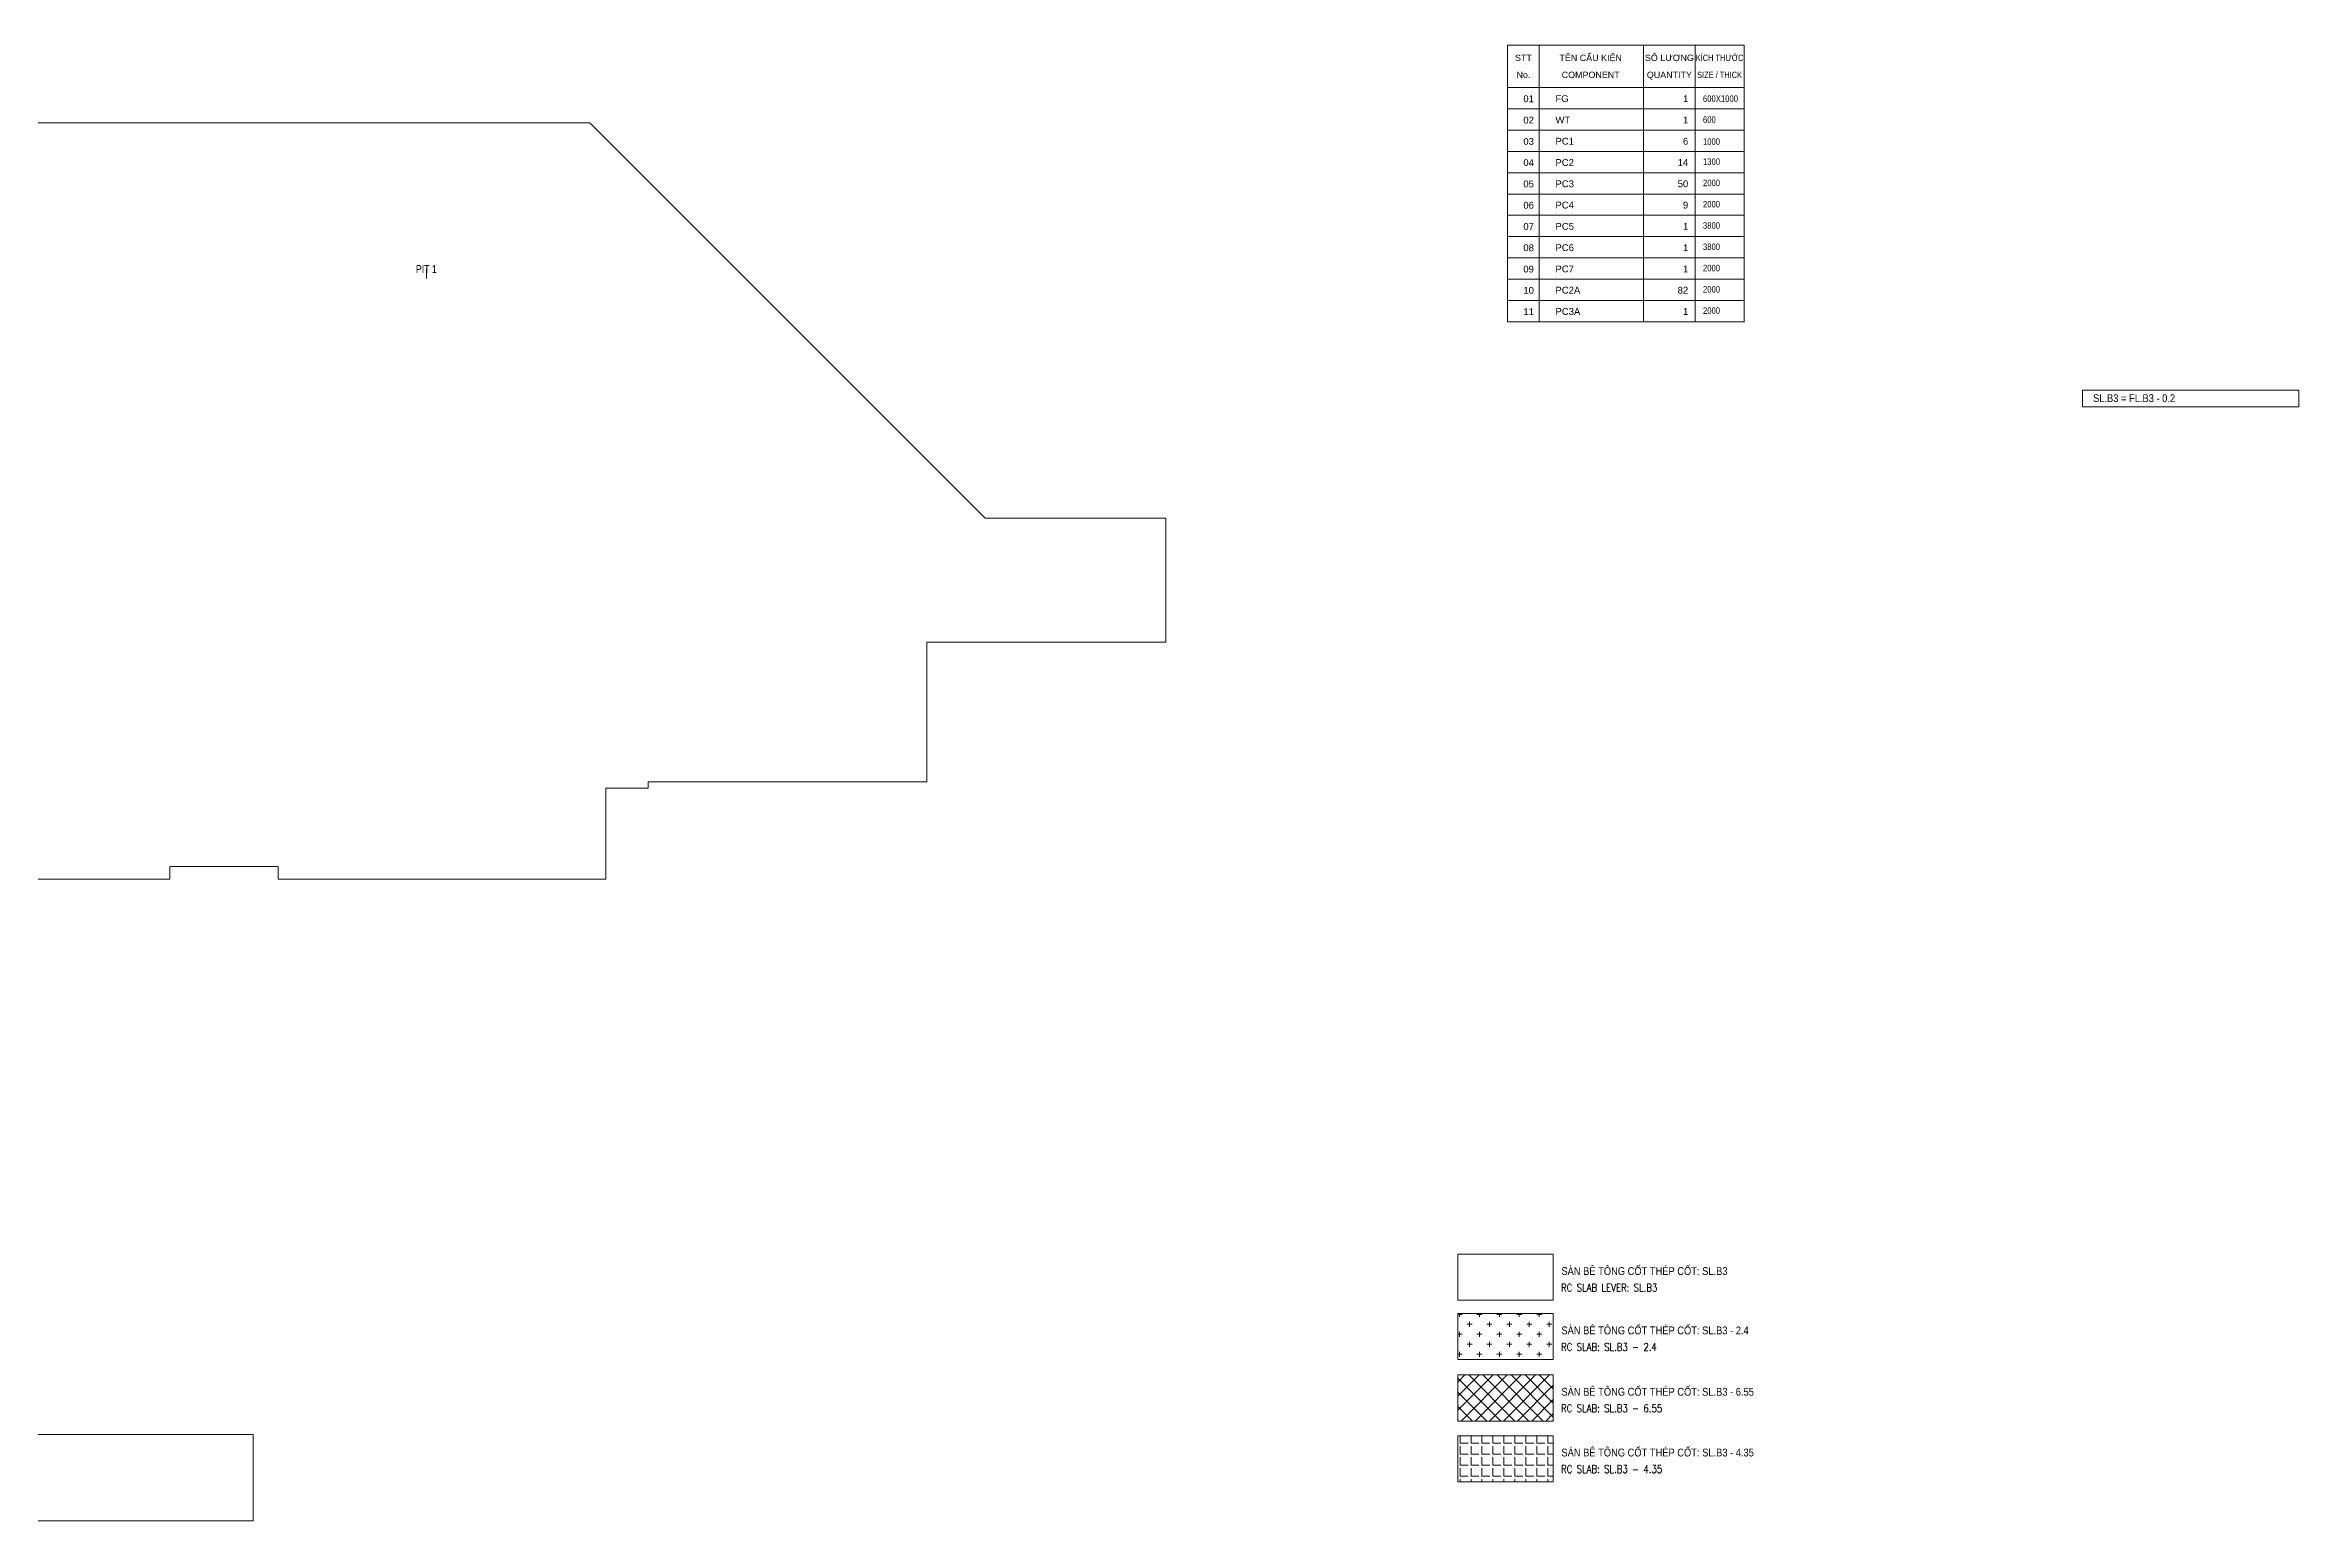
# Model space of a CAD drawing. Header units: millimetres. Extents: x -259680 to 286077, y -1281 to 94455.
# Drawn here: x 142398 to 286077, y 400 to 94455 of the extents above; entities that cross this region are included whole.
import ezdxf
from ezdxf.enums import TextEntityAlignment as Align

# ---------------------------------------------------------------- set-up
doc = ezdxf.new("R2010")
doc.units = ezdxf.units.MM
doc.layers.get('0').update_dxf_attribs({"lineweight": 20})
doc.layers.get('Defpoints').update_dxf_attribs({"color": 151, "lineweight": 9})
for name, color, linetype, lineweight in [('00-TT.Text', 4, 'Continuous', 13), ('NDC_S_ANNO', 7, 'Continuous', 20), ('NDC_S_DIM', 1, 'Continuous', 15), ('NDC_S_ENG TEXT', 2, 'Continuous', 20), ('NDC_S_THIN LINE', 8, 'Continuous', 9), ('NDC_S_VN TEXT', 7, 'Continuous', 20)]:
    doc.layers.add(name, color=color, linetype=linetype, lineweight=lineweight)
doc.styles.add('00. TT-Arial-B', font='arial.ttf', dxfattribs={"width": 0.85})
doc.styles.add('ARIAL', font='arial.ttf', dxfattribs={"width": 0.8})
doc.styles.add('NDC_ARIAL', font='arial.ttf', dxfattribs={"width": 0.85})
doc.styles.add('NDC_DIM', font='', dxfattribs={"width": 0.75})
doc.styles.add('NDC_EN TXT', font='romans.shx', dxfattribs={"width": 0.8})
doc.styles.get('NDC_DIM').set_extended_font_data('Dotum')
doc.dimstyles.new('NDC_dim_iso', dxfattribs={"dimtxt": 2.2, "dimasz": 1, "dimexe": 1.5, "dimexo": 2.5, "dimgap": 1, "dimtad": 1, "dimdec": 0, "dimzin": 0, "dimdsep": 46, "dimtxsty": 'NDC_DIM', "dimblk": 'DIMMARK', "dimcen": 0.09, "dimdle": 1.2, "dimclrd": 1, "dimclre": 1, "dimclrt": 3, "dimadec": 0, "dimazin": 0, "dimtfac": 1, "dimtdec": 0, "dimtix": 1, "dimtofl": 0, "dimtmove": 0, "dimatfit": 3, "dimfxl": 6, "dimfxlon": 1, "dimtolj": 1, "dimtzin": 0, "dimarcsym": 0})

# ---------------------------------------------------------------- blocks, each defined once
blk = doc.blocks.new('TKCK_DM1')
at = {"color": 2}
for p, q in [((0, -20), (0, 0)), ((0, 0), (111.3, 0)), ((111.3, -20), (111.3, 0))]:
    blk.add_line(p, q, dxfattribs=at)
at = {"color": 104}
for p, q in [((14.9, -20), (14.9, 0)), ((64, -20), (64, 0)), ((88.2, -20), (88.2, 0))]:
    blk.add_line(p, q, dxfattribs=at)
at = {"color": 8}
blk.add_line((0, -20), (111.3, -20), dxfattribs=at)
at = {"layer": '00-TT.Text', "style": '00. TT-Arial-B'}
for s, p in [('STT', (7.5, -6)), ('TÊN CẤU KIỆN', (39.1, -6)), ('SỐ LƯỢNG', (76.1, -6)), ('No.', (7.5, -14)), ('COMPONENT', (39.1, -14)), ('QUANTITY', (76.1, -14))]:
    blk.add_text(s, height=3, dxfattribs=at).set_placement(p, align=Align.MIDDLE_CENTER)
at = {"layer": '00-TT.Text', "style": '00. TT-Arial-B', "width": 0.8}
for s, p in [('KÍCH THƯỚC', (99.7, -6)), ('SIZE / THICK', (99.7, -14))]:
    blk.add_text(s, height=3, dxfattribs=at).set_placement(p, align=Align.MIDDLE_CENTER)
blk = doc.blocks.new('TKCK_B1')
at = {"color": 2}
for p, q in [((0, -10), (0, 0)), ((111.3, -10), (111.3, 0))]:
    blk.add_line(p, q, dxfattribs=at)
at = {"color": 104}
for p, q in [((14.9, -10), (14.9, 0)), ((64, -10), (64, 0)), ((64, -10), (64, 0)), ((88.2, -10), (88.2, 0)), ((88.2, -10), (88.2, 0))]:
    blk.add_line(p, q, dxfattribs=at)
at = {"color": 8}
blk.add_line((0, -10), (111.3, -10), dxfattribs=at)
at = {"layer": '00-TT.Text', "color": 3, "style": '00. TT-Arial-B'}
for tag, p in [('STT', (12.4, -5.2)), ('SL1', (85, -5.2))]:
    blk.add_attdef(tag, text='', height=3.2, dxfattribs=at).set_placement(p, align=Align.MIDDLE_RIGHT)
for tag, p in [('TENCK', (22.5, -5.2)), ('GHICHU', (91.4, -4.9))]:
    blk.add_attdef(tag, text='', height=3.2, dxfattribs=at).set_placement(p, align=Align.MIDDLE_LEFT)
blk = doc.blocks.new('DIMMARK')
at = {"layer": 'NDC_S_DIM', "color": 1}
blk.add_line((-1.5, 0), (1, 0), dxfattribs=at)
at = {"layer": 'NDC_S_DIM', "color": 2, "const_width": 0.1}
blk.add_lwpolyline([(-0.42, -0.42), (0.42, 0.42)], dxfattribs=at)
blk = doc.blocks.new('*U221')
at = {"layer": 'NDC_S_ANNO', "ltscale": 0.8, "style": 'ARIAL', "width": 0.8, "flags": 1}
blk.add_attdef('CHU_THICH', text='', height=2.5, dxfattribs=at).set_placement((0, 0), align=Align.MIDDLE_CENTER)
at = {"layer": 'NDC_S_ANNO', "ltscale": 0.8, "style": 'ARIAL', "width": 0.8}
blk.add_attdef('TEN', text='', height=2.5, dxfattribs=at).set_placement((0, 3), align=Align.MIDDLE_CENTER)
at = {"layer": 'Defpoints'}
blk.add_leader([(0, 0), (0, 3)], dimstyle='NDC_dim_iso', override={"dimgap": 0.625, "dimtad": 0}, dxfattribs=at)

msp = doc.modelspace()

# ---------------------------------------------------------------- hatches: boundary and pattern name
at = {"layer": 'NDC_S_THIN LINE', "ltscale": 100}
h = msp.add_hatch(dxfattribs=at)
h.set_pattern_fill('CROSS', color=251, scale=100)
h.set_pattern_definition([(0, (-233045.5, -6120.6), (635, 635), [317.5, -952.5]), (90, (-232886.75, -6279.3), (-635, 635), [317.5, -952.5])])
h.paths.add_polyline_path([(238542.1, 13610.6), (232466.4, 13610.6), (232466.4, 10678.4), (238542.1, 10678.4)])
h = msp.add_hatch(dxfattribs=at)
h.set_pattern_fill('ANSI37', color=251, scale=200)
h.set_pattern_definition([(45, (0, 2190), (-449.0128, 449.0128), []), (135, (0, 2190), (-449.0128, -449.0128), [])])
h.paths.add_polyline_path([(238542.1, 9699.4), (232466.4, 9699.4), (232466.4, 6767.2), (238542.1, 6767.2)])
h = msp.add_hatch(dxfattribs=at)
h.set_pattern_fill('ANGLE', color=251, scale=100)
h.set_pattern_definition([(0, (0, 3260), (0, 698.5), [508, -190.5]), (90, (0, 3260), (-698.5, 4e-14), [508, -190.5])])
h.paths.add_polyline_path([(238542.1, 5828.2), (232466.4, 5828.2), (232466.4, 2896), (238542.1, 2896)])

# ---------------------------------------------------------------- linework, layer by layer
at = {"ltscale": 100}
for points in [[(87900, 89500), (177131.7, 89500), (202332.5, 64300), (213850, 64300), (213850, 56936.9), (213850, 56612.8), (213850, 56400), (198600.9, 56400), (198600.9, 47500), (180850, 47500), (180850, 47100), (178150, 47100), (178150, 41299.8), (157250, 41299.8), (157250, 42100), (150350, 42100), (150350, 41299.8), (130900, 41299.8)], [(130900, 5899.5), (155662.3, 5899.5), (155657.4, 4454.5), (155657.4, 4454.5), (155662.3, 400), (400, 400)]]:
    msp.add_lwpolyline(points, dxfattribs=at)
at = {"layer": 'Defpoints', "ltscale": 100}
msp.add_lwpolyline([(272277.1, 72464), (286077.1, 72464), (286077.1, 71404), (272277.1, 71404)], close=True, dxfattribs=at)
at = {"layer": 'NDC_S_ENG TEXT', "ltscale": 100}
msp.add_line((235624.7, 76824.8), (250724.7, 76824.8), dxfattribs=at)
at = {"layer": 'NDC_S_THIN LINE', "ltscale": 100}
for points in [[(232466.4, 17391.8), (238542.1, 17391.8), (238542.1, 14459.6), (232466.4, 14459.6)], [(232466.4, 13610.6), (238542.1, 13610.6), (238542.1, 10678.4), (232466.4, 10678.4)], [(232466.4, 9699.4), (238542.1, 9699.4), (238542.1, 6767.2), (232466.4, 6767.2)], [(232466.4, 5828.2), (238542.1, 5828.2), (238542.1, 2896), (232466.4, 2896)]]:
    msp.add_lwpolyline(points, close=True, dxfattribs=at)

# ---------------------------------------------------------------- block references
at = {"xscale": 135.6179221611338, "yscale": 135.6179221611338, "zscale": 135.6179221611338}
msp.add_blockref('TKCK_DM1', (235624.7, 94455.2), dxfattribs=at)
ref = msp.add_blockref('TKCK_B1', (235624.7, 91742.8), dxfattribs=dict(xscale=135.6179221611338, yscale=135.6179221611338, zscale=135.6179221611338))
ref.add_attrib('STT', '01', dxfattribs={"layer": '00-TT.Text', "color": 3, "height": 433.98, "style": '00. TT-Arial-B'}).set_placement((237309.8, 91031.5), align=Align.MIDDLE_RIGHT)
ref.add_attrib('TENCK', 'FG', dxfattribs={"layer": '00-TT.Text', "color": 3, "height": 433.98, "style": '00. TT-Arial-B'}).set_placement((238682.4, 91040.2), align=Align.MIDDLE_LEFT)
ref.add_attrib('SL1', '1', dxfattribs={"layer": '00-TT.Text', "color": 3, "height": 434, "style": '00. TT-Arial-B'}).set_placement((247146.6, 91040.2), align=Align.MIDDLE_RIGHT)
ref = msp.add_blockref('TKCK_B1', (235624.7, 90386.6), dxfattribs=dict(xscale=135.6179221611338, yscale=135.6179221611338, zscale=135.6179221611338))
ref.add_attrib('STT', '02', dxfattribs={"layer": '00-TT.Text', "color": 3, "height": 433.98, "style": '00. TT-Arial-B'}).set_placement((237309.8, 89675.3), align=Align.MIDDLE_RIGHT)
ref.add_attrib('TENCK', 'WT', dxfattribs={"layer": '00-TT.Text', "color": 3, "height": 433.98, "style": '00. TT-Arial-B'}).set_placement((238682.4, 89684), align=Align.MIDDLE_LEFT)
ref.add_attrib('SL1', '1', dxfattribs={"layer": '00-TT.Text', "color": 3, "height": 434, "style": '00. TT-Arial-B'}).set_placement((247146.6, 89684), align=Align.MIDDLE_RIGHT)
ref = msp.add_blockref('TKCK_B1', (235624.7, 89030.5), dxfattribs=dict(xscale=135.6179221611338, yscale=135.6179221611338, zscale=135.6179221611338))
ref.add_attrib('STT', '03', dxfattribs={"layer": '00-TT.Text', "color": 3, "height": 433.98, "style": '00. TT-Arial-B'}).set_placement((237309.8, 88319.2), align=Align.MIDDLE_RIGHT)
ref.add_attrib('TENCK', 'PC1', dxfattribs={"layer": '00-TT.Text', "color": 3, "height": 433.98, "style": '00. TT-Arial-B'}).set_placement((238682.4, 88327.8), align=Align.MIDDLE_LEFT)
ref.add_attrib('SL1', '6', dxfattribs={"layer": '00-TT.Text', "color": 3, "height": 434, "style": '00. TT-Arial-B'}).set_placement((247146.6, 88327.8), align=Align.MIDDLE_RIGHT)
ref = msp.add_blockref('TKCK_B1', (235624.7, 87674.3), dxfattribs=dict(xscale=135.6179221611338, yscale=135.6179221611338, zscale=135.6179221611338))
ref.add_attrib('STT', '04', dxfattribs={"layer": '00-TT.Text', "color": 3, "height": 433.98, "style": '00. TT-Arial-B'}).set_placement((237309.8, 86963), align=Align.MIDDLE_RIGHT)
ref.add_attrib('TENCK', 'PC2', dxfattribs={"layer": '00-TT.Text', "color": 3, "height": 433.98, "style": '00. TT-Arial-B'}).set_placement((238682.4, 86971.6), align=Align.MIDDLE_LEFT)
ref.add_attrib('SL1', '14', dxfattribs={"layer": '00-TT.Text', "color": 3, "height": 433.98, "style": '00. TT-Arial-B'}).set_placement((247146.6, 86971.6), align=Align.MIDDLE_RIGHT)
ref = msp.add_blockref('TKCK_B1', (235624.7, 86318.1), dxfattribs=dict(xscale=135.6179221611338, yscale=135.6179221611338, zscale=135.6179221611338))
ref.add_attrib('STT', '05', dxfattribs={"layer": '00-TT.Text', "color": 3, "height": 433.98, "style": '00. TT-Arial-B'}).set_placement((237309.8, 85606.8), align=Align.MIDDLE_RIGHT)
ref.add_attrib('TENCK', 'PC3', dxfattribs={"layer": '00-TT.Text', "color": 3, "height": 433.98, "style": '00. TT-Arial-B'}).set_placement((238682.4, 85615.4), align=Align.MIDDLE_LEFT)
ref.add_attrib('SL1', '50', dxfattribs={"layer": '00-TT.Text', "color": 3, "height": 433.98, "style": '00. TT-Arial-B'}).set_placement((247146.6, 85615.4), align=Align.MIDDLE_RIGHT)
ref = msp.add_blockref('TKCK_B1', (235624.7, 84961.9), dxfattribs=dict(xscale=135.6179221611338, yscale=135.6179221611338, zscale=135.6179221611338))
ref.add_attrib('STT', '06', dxfattribs={"layer": '00-TT.Text', "color": 3, "height": 433.98, "style": '00. TT-Arial-B'}).set_placement((237309.8, 84250.6), align=Align.MIDDLE_RIGHT)
ref.add_attrib('TENCK', 'PC4', dxfattribs={"layer": '00-TT.Text', "color": 3, "height": 433.98, "style": '00. TT-Arial-B'}).set_placement((238682.4, 84259.3), align=Align.MIDDLE_LEFT)
ref.add_attrib('SL1', '9', dxfattribs={"layer": '00-TT.Text', "color": 3, "height": 434, "style": '00. TT-Arial-B'}).set_placement((247146.6, 84259.3), align=Align.MIDDLE_RIGHT)
ref = msp.add_blockref('TKCK_B1', (235624.7, 83605.7), dxfattribs=dict(xscale=135.6179221611338, yscale=135.6179221611338, zscale=135.6179221611338))
ref.add_attrib('STT', '07', dxfattribs={"layer": '00-TT.Text', "color": 3, "height": 433.98, "style": '00. TT-Arial-B'}).set_placement((237309.8, 82894.4), align=Align.MIDDLE_RIGHT)
ref.add_attrib('TENCK', 'PC5', dxfattribs={"layer": '00-TT.Text', "color": 3, "height": 433.98, "style": '00. TT-Arial-B'}).set_placement((238682.4, 82903.1), align=Align.MIDDLE_LEFT)
ref.add_attrib('SL1', '1', dxfattribs={"layer": '00-TT.Text', "color": 3, "height": 434, "style": '00. TT-Arial-B'}).set_placement((247146.6, 82903.1), align=Align.MIDDLE_RIGHT)
ref = msp.add_blockref('TKCK_B1', (235624.7, 82249.6), dxfattribs=dict(xscale=135.6179221611338, yscale=135.6179221611338, zscale=135.6179221611338))
ref.add_attrib('STT', '08', dxfattribs={"layer": '00-TT.Text', "color": 3, "height": 433.98, "style": '00. TT-Arial-B'}).set_placement((237309.8, 81538.3), align=Align.MIDDLE_RIGHT)
ref.add_attrib('TENCK', 'PC6', dxfattribs={"layer": '00-TT.Text', "color": 3, "height": 433.98, "style": '00. TT-Arial-B'}).set_placement((238682.4, 81546.9), align=Align.MIDDLE_LEFT)
ref.add_attrib('SL1', '1', dxfattribs={"layer": '00-TT.Text', "color": 3, "height": 434, "style": '00. TT-Arial-B'}).set_placement((247146.6, 81546.9), align=Align.MIDDLE_RIGHT)
ref = msp.add_blockref('TKCK_B1', (235624.7, 80893.4), dxfattribs=dict(xscale=135.6179221611338, yscale=135.6179221611338, zscale=135.6179221611338))
ref.add_attrib('STT', '09', dxfattribs={"layer": '00-TT.Text', "color": 3, "height": 433.98, "style": '00. TT-Arial-B'}).set_placement((237309.8, 80182.1), align=Align.MIDDLE_RIGHT)
ref.add_attrib('TENCK', 'PC7', dxfattribs={"layer": '00-TT.Text', "color": 3, "height": 433.98, "style": '00. TT-Arial-B'}).set_placement((238682.4, 80190.7), align=Align.MIDDLE_LEFT)
ref.add_attrib('SL1', '1', dxfattribs={"layer": '00-TT.Text', "color": 3, "height": 434, "style": '00. TT-Arial-B'}).set_placement((247146.6, 80190.7), align=Align.MIDDLE_RIGHT)
ref = msp.add_blockref('TKCK_B1', (235624.7, 79537.2), dxfattribs=dict(xscale=135.6179221611338, yscale=135.6179221611338, zscale=135.6179221611338))
ref.add_attrib('STT', '10', dxfattribs={"layer": '00-TT.Text', "color": 3, "height": 433.98, "style": '00. TT-Arial-B'}).set_placement((237309.8, 78825.9), align=Align.MIDDLE_RIGHT)
ref.add_attrib('TENCK', 'PC2A', dxfattribs={"layer": '00-TT.Text', "color": 3, "height": 433.98, "style": '00. TT-Arial-B'}).set_placement((238682.4, 78834.6), align=Align.MIDDLE_LEFT)
ref.add_attrib('SL1', '82', dxfattribs={"layer": '00-TT.Text', "color": 3, "height": 433.98, "style": '00. TT-Arial-B'}).set_placement((247146.6, 78834.6), align=Align.MIDDLE_RIGHT)
ref = msp.add_blockref('TKCK_B1', (235624.7, 78181), dxfattribs=dict(xscale=135.6179221611338, yscale=135.6179221611338, zscale=135.6179221611338))
ref.add_attrib('STT', '11', dxfattribs={"layer": '00-TT.Text', "color": 3, "height": 433.98, "style": '00. TT-Arial-B'}).set_placement((237309.8, 77469.7), align=Align.MIDDLE_RIGHT)
ref.add_attrib('TENCK', 'PC3A', dxfattribs={"layer": '00-TT.Text', "color": 3, "height": 433.98, "style": '00. TT-Arial-B'}).set_placement((238682.4, 77478.4), align=Align.MIDDLE_LEFT)
ref.add_attrib('SL1', '1', dxfattribs={"layer": '00-TT.Text', "color": 3, "height": 434, "style": '00. TT-Arial-B'}).set_placement((247146.6, 77478.4), align=Align.MIDDLE_RIGHT)
at = {"layer": 'NDC_S_VN TEXT', "xscale": 200, "yscale": 200, "zscale": 200}
msp.add_blockref('*U221', (166704.5, 79587.2), dxfattribs=at).add_auto_attribs({'TEN': 'PIT 1'})

# ---------------------------------------------------------------- texts
at = {"layer": 'NDC_S_VN TEXT'}
for s, height, style, width, p in [('600X1000', 412.5, 'NDC_ARIAL', 0.85, (248085.9, 91040.5)), ('600', 412.5, 'NDC_ARIAL', 0.85, (248085.9, 89707.3)), ('1000', 412.5, 'NDC_ARIAL', 0.85, (248085.9, 88306.6)), ('1300', 412.5, 'NDC_ARIAL', 0.85, (248085.9, 87026)), ('2000', 412.5, 'NDC_ARIAL', 0.85, (248085.9, 85669.8)), ('2000', 412.5, 'NDC_ARIAL', 0.85, (248085.9, 84313.7)), ('3800', 412.5, 'NDC_ARIAL', 0.85, (248085.9, 82957.5)), ('3800', 412.5, 'NDC_ARIAL', 0.85, (248085.9, 81601.3)), ('2000', 412.5, 'NDC_ARIAL', 0.85, (248085.9, 80245.1)), ('2000', 412.5, 'NDC_ARIAL', 0.85, (248085.9, 78889)), ('2000', 412.5, 'NDC_ARIAL', 0.85, (248085.9, 77532.8)), ('SL.B3 = FL.B3 - 0.2', 500, 'NDC_ARIAL', 0.85, (272954.6, 71953.2)), ('SÀN BÊ TÔNG CỐT THÉP CỐT: SL.B3', 500, 'NDC_ARIAL', 0.85, (239061.6, 16321.2)), ('RC SLAB LEVER: SL.B3', 500, 'NDC_EN TXT', 0.8, (239041.4, 15264.8)), ('SÀN BÊ TÔNG CỐT THÉP CỐT: SL.B3 - 2.4  ', 500, 'NDC_ARIAL', 0.85, (239061.6, 12540)), ('RC SLAB: SL.B3 - 2.4', 500, 'NDC_EN TXT', 0.8, (239041.4, 11483.6)), ('SÀN BÊ TÔNG CỐT THÉP CỐT: SL.B3 - 6.55  ', 500, 'NDC_ARIAL', 0.85, (239061.6, 8628.8)), ('RC SLAB: SL.B3 - 6.55', 500, 'NDC_EN TXT', 0.8, (239041.4, 7572.4)), ('SÀN BÊ TÔNG CỐT THÉP CỐT: SL.B3 - 4.35  ', 500, 'NDC_ARIAL', 0.85, (239061.6, 4757.6)), ('RC SLAB: SL.B3 - 4.35', 500, 'NDC_EN TXT', 0.8, (239041.4, 3701.2))]:
    msp.add_text(s, height=height, dxfattribs=dict(at, style=style, width=width)).set_placement(p, align=Align.MIDDLE_LEFT)

doc.saveas('drawing.dxf')
